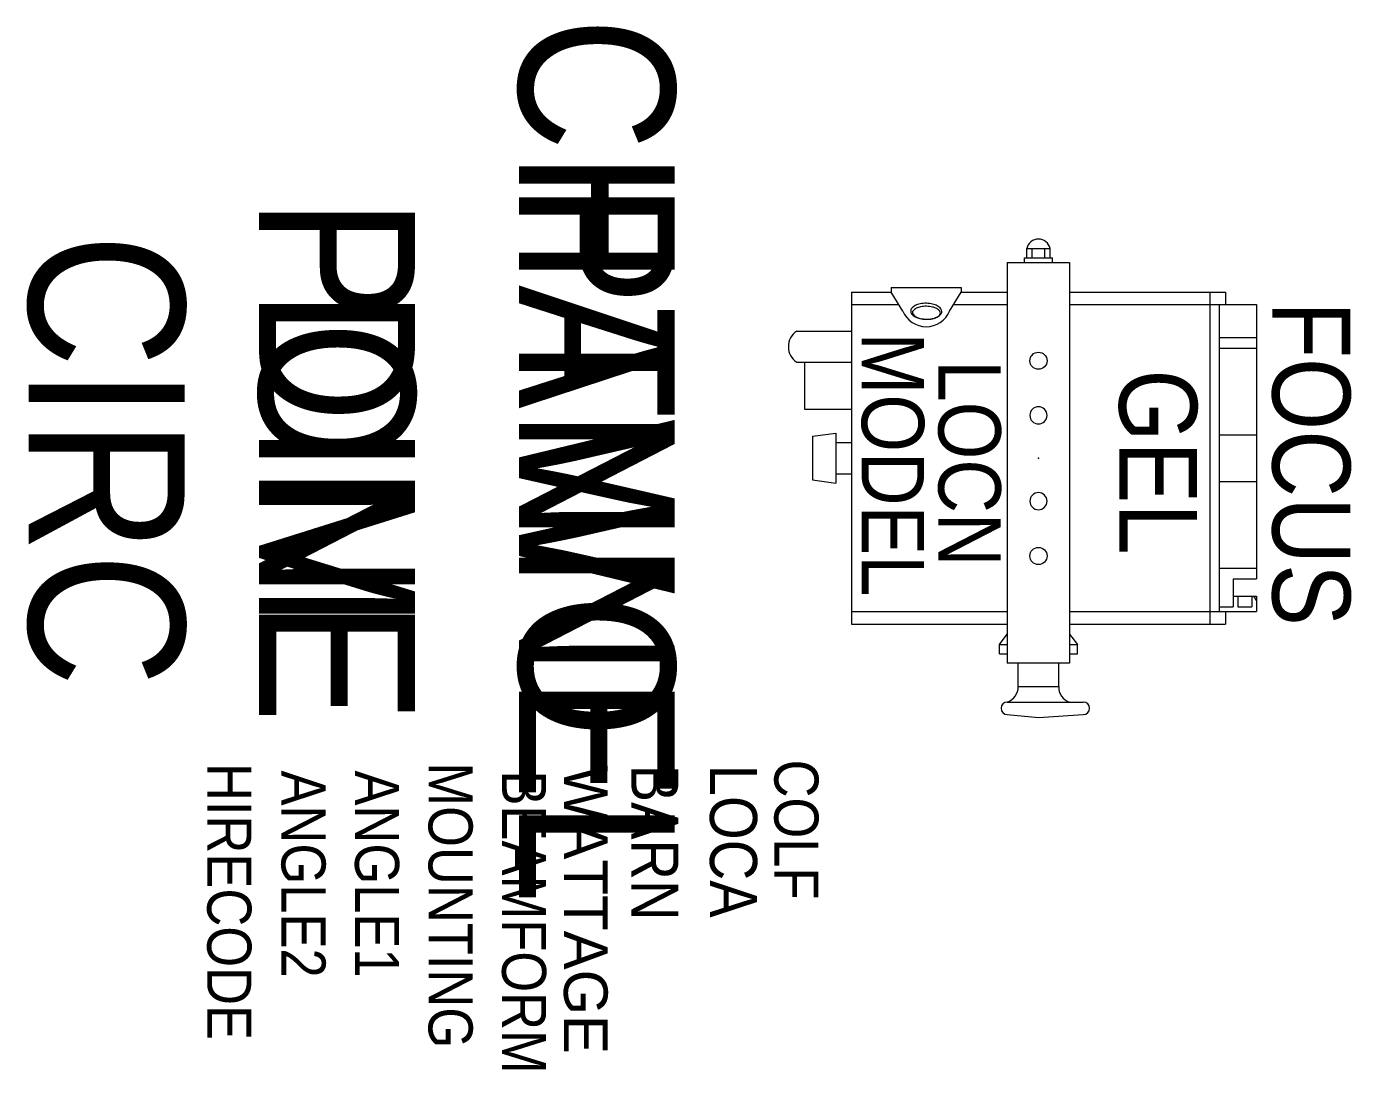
# Model space of a CAD drawing. Extents: x -590 to 261, y -1328 to -658.
import ezdxf
from ezdxf.enums import TextEntityAlignment as Align

# ---------------------------------------------------------------- set-up
doc = ezdxf.new("R2010")
doc.units = 0
doc.header["$MEASUREMENT"] = 0
doc.layers.get('0').update_dxf_attribs({"linetype": 'CONTINUOUS'})
for name, color, linetype in [('CHANNEL', 3, 'CONTINUOUS'), ('CIRC', 6, 'CONTINUOUS'), ('DIMMER', 4, 'CONTINUOUS'), ('FOCUS', 2, 'CONTINUOUS'), ('GEL', 1, 'CONTINUOUS'), ('LANTERNS', 4, 'CONTINUOUS'), ('LOCATION', 7, 'CONTINUOUS'), ('MODEL', 6, 'CONTINUOUS'), ('PATCH', 5, 'CONTINUOUS'), ('PATCH2', 5, 'CONTINUOUS')]:
    doc.layers.add(name, color=color, linetype=linetype)

msp = doc.modelspace()

# ---------------------------------------------------------------- linework, layer by layer
for p, q in [((50.69, -806.78), (68.69, -806.78)), ((50.69, -809.78), (50.69, -806.78)), ((52.19, -800.78), (67.19, -800.78)), ((52.19, -806.78), (52.19, -800.78)), ((55.69, -806.78), (55.69, -800.78)), ((63.69, -806.78), (63.69, -800.78)), ((67.19, -806.78), (67.19, -800.78)), ((68.69, -809.78), (68.69, -806.78)), ((39.69, -809.78), (39.69, -935.28)), ((39.69, -809.78), (79.69, -809.78)), ((79.69, -809.78), (79.69, -935.28)), ((-60.31, -828.78), (-60.31, -1041.78)), ((-60.31, -828.78), (-34.81, -828.78)), ((-34.81, -825.78), (10.19, -825.78)), ((-34.81, -825.78), (-34.81, -828.78)), ((-27.31, -841.04), (-34.81, -828.78)), ((2.69, -841.04), (10.19, -828.78)), ((10.19, -825.78), (10.19, -828.78)), ((10.19, -828.78), (39.69, -828.78)), ((79.69, -828.78), (179.69, -828.78)), ((169.69, -828.78), (169.69, -1041.78)), ((179.69, -828.78), (179.69, -836.78)), ((-60.31, -836.78), (-29.92, -836.78)), ((5.3, -836.78), (39.69, -836.78)), ((79.69, -836.78), (199.69, -836.78)), ((175.69, -836.78), (175.69, -1033.78)), ((199.69, -836.78), (199.69, -1012.78)), ((199.69, -836.78), (199.69, -1012.78)), ((-95.31, -853.78), (-60.31, -853.78)), ((175.69, -857.78), (199.69, -857.78)), ((175.69, -864.78), (199.69, -864.78)), ((-95.31, -873.78), (-60.31, -873.78)), ((-90.31, -873.78), (-90.31, -903.78)), ((-90.31, -903.78), (-60.31, -903.78)), ((-85.31, -921.28), (-70.31, -919.28)), ((-85.31, -921.28), (-85.31, -949.28)), ((-70.31, -919.28), (-70.31, -951.28)), ((-70.31, -925.28), (-60.31, -925.28)), ((175.69, -920.28), (199.69, -920.28)), ((39.69, -935.28), (39.69, -1066.78)), ((79.69, -935.28), (79.69, -1066.78)), ((-85.31, -949.28), (-70.31, -951.28)), ((-70.31, -945.28), (-60.31, -945.28)), ((175.69, -950.28), (199.69, -950.28)), ((175.69, -1005.78), (199.69, -1005.78)), ((184.69, -1012.78), (199.69, -1012.78)), ((184.69, -1012.78), (184.69, -1030.78)), ((184.69, -1023.78), (199.69, -1023.78)), ((187.69, -1023.78), (187.69, -1030.78)), ((196.69, -1023.78), (196.69, -1030.78)), ((196.69, -1023.78), (197.69, -1023.78)), ((197.69, -1023.78), (199.69, -1026.78)), ((199.69, -1023.78), (199.69, -1033.78)), ((199.69, -1023.78), (199.69, -1033.78)), ((-60.31, -1033.78), (39.69, -1033.78)), ((79.69, -1033.78), (199.69, -1033.78)), ((175.69, -1030.78), (184.69, -1030.78)), ((179.69, -1033.78), (179.69, -1041.78)), ((187.69, -1030.78), (196.69, -1030.78)), ((-60.31, -1041.78), (39.69, -1041.78)), ((79.69, -1041.78), (179.69, -1041.78)), ((34.69, -1054.78), (39.69, -1048.28)), ((79.69, -1048.28), (84.69, -1054.78)), ((34.69, -1060.78), (34.69, -1054.78)), ((34.69, -1054.78), (39.69, -1054.78)), ((34.69, -1060.78), (39.69, -1060.78)), ((79.69, -1054.78), (84.69, -1054.78)), ((79.69, -1060.78), (84.69, -1060.78)), ((84.69, -1060.78), (84.69, -1054.78)), ((79.69, -1066.78), (39.69, -1066.78)), ((46.69, -1081.78), (46.69, -1066.78)), ((72.69, -1081.78), (72.69, -1066.78)), ((46.69, -1081.78), (72.69, -1081.78)), ((39.69, -1091.78), (88.49, -1091.78)), ((39.69, -1099.78), (59.69, -1101.78)), ((59.69, -1101.78), (88.49, -1099.78))]:
    msp.add_line(p, q)
for points in [[(-2.34, -841.21, 0.170999), (-2.93, -839.45, 0.104844), (-5.2, -837.53, 0.06644), (-8.2, -836.4, 0.052582), (-12.22, -835.91, 0.052582), (-16.26, -836.26, 0.06644), (-19.3, -837.29, 0.104844), (-21.64, -839.13, 0.170999), (-22.28, -840.87, 0.170999), (-21.7, -842.63, 0.104844), (-19.42, -844.55, 0.06644), (-16.42, -845.69, 0.052582), (-12.4, -846.18, 0.052582), (-8.36, -845.82, 0.06644), (-5.32, -844.79, 0.104844), (-2.98, -842.95, 0.170999)], [(-3.18, -842.12, 0.170999), (-3.56, -840.99, 0.104844), (-5.52, -839.34, 0.06644), (-8.27, -838.3, 0.052582), (-12.09, -837.84, 0.052582), (-15.91, -838.17, 0.06644), (-18.71, -839.12, 0.104844), (-20.72, -840.7, 0.170999), (-21.13, -841.82, 0.170999), (-20.75, -842.95, 0.104844), (-18.8, -844.6, 0.06644), (-16.04, -845.64, 0.052582), (-12.23, -846.11, 0.052582), (-8.4, -845.77, 0.06644), (-5.61, -844.82, 0.104844), (-3.6, -843.24, 0.170999)]]:
    msp.add_lwpolyline(points, format="xyb", close=True)
for centre in [(59.69, -872.78), (59.69, -998.06)]:
    msp.add_circle(centre, 5.5)
for centre, radius, start, end in [((59.69, -802.4), 7.67, 12.17019, 167.82981), ((-12.31, -834.59), 16.33, 203.28004, 336.71996), ((-88.82, -863.78), 11.92, 122.96803, 237.03197), ((59.69, -907.84), 5.5, 0, 180), ((59.69, -907.84), 5.5, 180, 0), ((59.69, -962.86), 5.5, 0, 180), ((59.69, -962.86), 5.5, 180, 0), ((36.54, -1082.13), 10.15, 288.04731, 1.96865), ((82.66, -1082.25), 9.99, 177.31836, 252.66568), ((39.69, -1095.78), 4, 90, 270), ((88.49, -1095.78), 4, 270, 90)]:
    msp.add_arc(centre, radius, start, end)
msp.add_point((59.69, -935.28))

# ---------------------------------------------------------------- texts
at = {"layer": 'CHANNEL', "width": 0.89}
msp.add_attdef('CHANNEL', text='', height=100, rotation=270, dxfattribs=at).set_placement((-273.65, -936.6), align=Align.CENTER)
at = {"layer": 'CIRC', "width": 0.89}
msp.add_attdef('CIRC', text='', height=100, rotation=270, dxfattribs=at).set_placement((-588.09, -936.6), align=Align.CENTER)
at = {"layer": 'DIMMER', "width": 0.89}
msp.add_attdef('DIM', text='', height=100, rotation=270, dxfattribs=at).set_placement((-440.31, -935.75), align=Align.CENTER)
at = {"layer": 'FOCUS', "color": 30, "width": 0.89}
msp.add_attdef('FOCUS', text='', height=50, rotation=270, dxfattribs=at).set_placement((209.79, -938.79), align=Align.CENTER)
at = {"layer": 'GEL', "width": 0.89}
msp.add_attdef('GEL', text='', height=50, rotation=270, dxfattribs=at).set_placement((111.5, -937.83), align=Align.CENTER)
at = {"layer": 'LANTERNS', "color": 0, "width": 0.89, "flags": 1}
for tag, p, s, height in [('COLF', (-109.74, -1128.72), 'N', 28.3), ('HIRECODE', (-473.56, -1130.92), '', 28.3), ('ANGLE2', (-425.96, -1135.73), '51', 28.305), ('ANGLE1', (-378.78, -1135.73), '9', 28.3), ('MOUNTING', (-331.61, -1130.53), 'STANDARD HOOK CLAMP', 28.3047), ('BEAMFORM', (-284.44, -1135.73), 'C', 28.3), ('BARN', (-201.51, -1131.93), '1', 30.26), ('LOCA', (-151.08, -1132.07), '', 30.26)]:
    msp.add_attdef(tag, p, s, height=height, rotation=270, dxfattribs=at)
at = {"layer": 'LANTERNS', "color": 0, "flags": 1}
msp.add_attdef('WATTAGE', (-244.72, -1132.48), '1200', height=28, rotation=270, dxfattribs=at)
at = {"layer": 'LOCATION', "width": 0.89}
msp.add_attdef('LOCN', text='', height=40, rotation=270, dxfattribs=at).set_placement((-4.48, -938.68), align=Align.CENTER)
at = {"layer": 'MODEL', "width": 0.89}
msp.add_attdef('MODEL', text='Can F', height=40, rotation=270, dxfattribs=at).set_placement((-53.66, -939.32), align=Align.CENTER)
at = {"layer": 'PATCH', "width": 0.89}
msp.add_attdef('PONE', text='', height=100, rotation=270, dxfattribs=at).set_placement((-440.31, -936.6), align=Align.CENTER)
at = {"layer": 'PATCH2', "width": 0.89}
msp.add_attdef('PTWO', text='', height=100, rotation=270, dxfattribs=at).set_placement((-273.65, -936.6), align=Align.CENTER)

doc.saveas('drawing.dxf')
